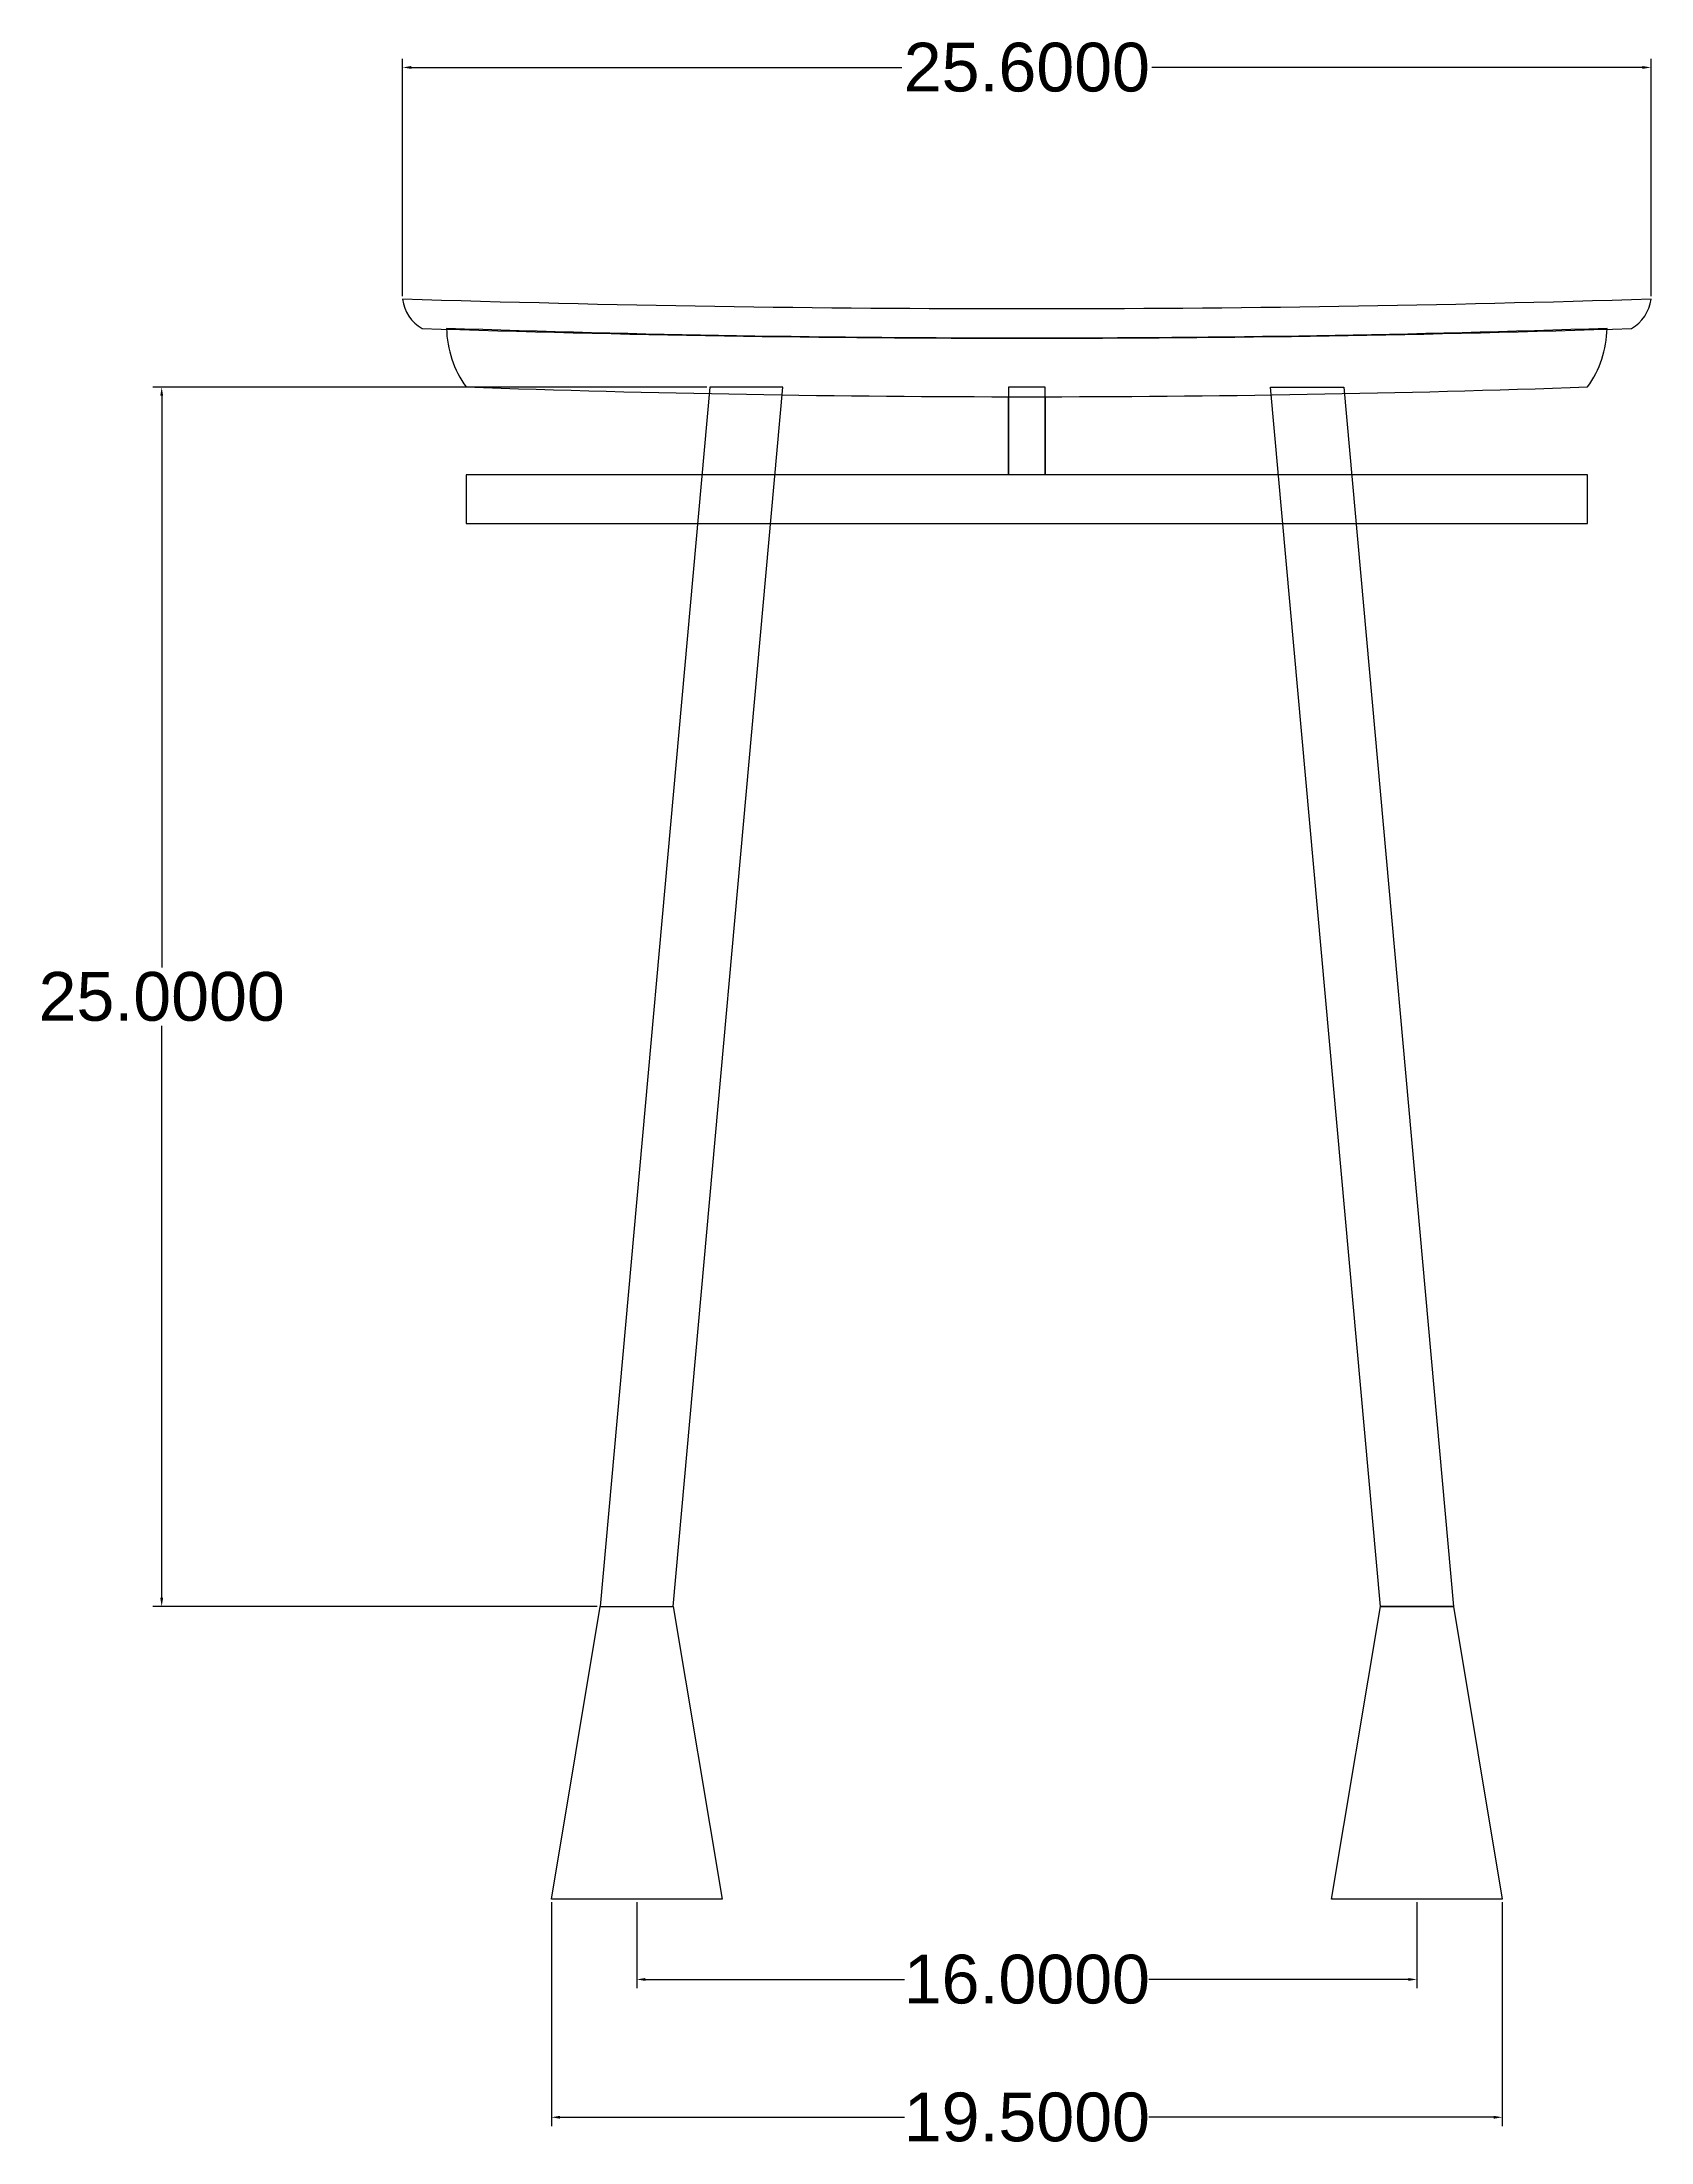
# Model space of a CAD drawing. Header units: millimetres. Extents: x 6.5 to 39.5, y 2.3 to 45.4.
import ezdxf

# ---------------------------------------------------------------- set-up
doc = ezdxf.new("R2010")
doc.units = ezdxf.units.MM
doc.header["$MEASUREMENT"] = 0
doc.layers.add('Componenta2D', color=7, linetype='Continuous')
doc.layers.add('Cotare', color=1, linetype='Continuous')
doc.styles.get("Standard").update_dxf_attribs({"font": 'arial.ttf'})
doc.dimstyles.get("Standard").update_dxf_attribs({"dimtxt": 0.18, "dimasz": 0.18, "dimexe": 0.18, "dimexo": 0.0625, "dimgap": 0.09, "dimtad": 0, "dimtih": 1, "dimtoh": 1, "dimdec": 4, "dimzin": 0, "dimdsep": 46, "dimtxsty": 'Standard', "dimcen": 0.09, "dimadec": 0, "dimazin": 0, "dimtfac": 1, "dimtdec": 4, "dimtofl": 0, "dimtmove": 0, "dimatfit": 3, "dimfxl": 1, "dimtolj": 1, "dimtzin": 0, "dimarcsym": 0})

# ---------------------------------------------------------------- blocks, each defined once
blk = doc.blocks.new('*D1')
at = {"layer": 'Cotare', "color": 0, "lineweight": -2, "transparency": 16777216}
for p, q in [((18.679, 7.257), (18.679, 5.491)), ((34.679, 7.257), (34.679, 5.491)), ((18.859, 5.671), (24.173, 5.671)), ((34.499, 5.671), (29.184, 5.671))]:
    blk.add_line(p, q, dxfattribs=at)
at = {"layer": 'Cotare', "color": 0, "transparency": 16777216}
for points in [[(18.859, 5.701), (18.859, 5.641), (18.679, 5.671)], [(34.499, 5.701), (34.499, 5.641), (34.679, 5.671)]]:
    blk.add_solid(points, dxfattribs=at)
at = {"layer": 'Defpoints', "color": 0, "transparency": 16777216}
for p in [(18.679, 7.319), (34.679, 7.319), (34.679, 5.671)]:
    blk.add_point(p, dxfattribs=at)
at = {"layer": 'Cotare', "color": 0, "transparency": 16777216, "insert": (26.679, 5.671), "char_height": 0.18, "attachment_point": 5}
blk.add_mtext('\\A1;{\\H5.55556x;16.0000}', dxfattribs=at)
blk = doc.blocks.new('*D2')
at = {"layer": 'Cotare', "color": 0, "lineweight": -2, "transparency": 16777216}
for p, q in [((16.929, 7.257), (16.929, 2.665)), ((36.429, 7.257), (36.429, 2.665)), ((17.109, 2.845), (24.173, 2.845)), ((36.249, 2.845), (29.184, 2.845))]:
    blk.add_line(p, q, dxfattribs=at)
at = {"layer": 'Cotare', "color": 0, "transparency": 16777216}
for points in [[(17.109, 2.875), (17.109, 2.815), (16.929, 2.845)], [(36.249, 2.875), (36.249, 2.815), (36.429, 2.845)]]:
    blk.add_solid(points, dxfattribs=at)
at = {"layer": 'Defpoints', "color": 0, "transparency": 16777216}
for p in [(16.929, 7.319), (36.429, 7.319), (36.429, 2.845)]:
    blk.add_point(p, dxfattribs=at)
at = {"layer": 'Cotare', "color": 0, "transparency": 16777216, "insert": (26.679, 2.845), "char_height": 0.18, "attachment_point": 5}
blk.add_mtext('\\A1;{\\H5.55556x;19.5000}', dxfattribs=at)
blk = doc.blocks.new('*D4')
at = {"layer": 'Cotare', "color": 0, "lineweight": -2, "transparency": 16777216}
for p, q in [((20.116, 38.319), (8.758, 38.319)), ((8.938, 38.139), (8.938, 26.42)), ((8.938, 13.499), (8.938, 25.219)), ((17.866, 13.319), (8.758, 13.319))]:
    blk.add_line(p, q, dxfattribs=at)
at = {"layer": 'Cotare', "color": 0, "transparency": 16777216}
for points in [[(8.908, 38.139), (8.968, 38.139), (8.938, 38.319)], [(8.908, 13.499), (8.968, 13.499), (8.938, 13.319)]]:
    blk.add_solid(points, dxfattribs=at)
at = {"layer": 'Defpoints', "color": 0, "transparency": 16777216}
for p in [(8.938, 38.319), (20.179, 38.319), (17.929, 13.319)]:
    blk.add_point(p, dxfattribs=at)
at = {"layer": 'Cotare', "color": 0, "transparency": 16777216, "insert": (8.938, 25.819), "char_height": 0.18, "attachment_point": 5}
blk.add_mtext('\\A1;{\\H5.55556x;25.0000}', dxfattribs=at)
blk = doc.blocks.new('*D5')
at = {"layer": 'Cotare', "color": 0, "lineweight": -2, "transparency": 16777216}
for p, q in [((13.879, 40.182), (13.879, 45.051)), ((14.059, 44.871), (24.118, 44.871)), ((39.299, 44.871), (29.24, 44.871)), ((39.479, 40.182), (39.479, 45.051))]:
    blk.add_line(p, q, dxfattribs=at)
at = {"layer": 'Cotare', "color": 0, "transparency": 16777216}
for points in [[(14.059, 44.901), (14.059, 44.841), (13.879, 44.871)], [(39.299, 44.901), (39.299, 44.841), (39.479, 44.871)]]:
    blk.add_solid(points, dxfattribs=at)
at = {"layer": 'Defpoints', "color": 0, "transparency": 16777216}
for p in [(39.479, 44.871), (13.879, 40.12), (39.479, 40.12)]:
    blk.add_point(p, dxfattribs=at)
at = {"layer": 'Cotare', "color": 0, "transparency": 16777216, "insert": (26.679, 44.871), "char_height": 0.18, "attachment_point": 5}
blk.add_mtext('\\A1;{\\H5.55556x;25.6000}', dxfattribs=at)

msp = doc.modelspace()

# ---------------------------------------------------------------- linework, layer by layer
at = {"layer": 'Componenta2D', "ltscale": 0.001}
for p, q in [((26.3036, 38.31945), (26.3036, 36.51945)), ((27.0536, 38.31945), (26.3036, 38.31945)), ((27.0536, 36.51945), (27.0536, 38.31945))]:
    msp.add_line(p, q, dxfattribs=at)
at = {"layer": 'Componenta2D'}
msp.add_line((26.3036, 38.11965), (27.0536, 38.11965), dxfattribs=at)
at = {"layer": 'Componenta2D', "ltscale": 0.001}
for points in [[(39.0786, 39.51965, 0.23606798), (39.4786, 40.11965, -0.015625), (13.8786, 40.11965, 0.23606798), (14.2786, 39.51965, 0.01612903)], [(15.1786, 38.31965, 0.0173913), (38.1786, 38.31965, 0.15036763), (38.5786, 39.51965, -0.01680672), (14.7786, 39.51965, 0.15036763)]]:
    msp.add_lwpolyline(points, format="xyb", close=True, dxfattribs=at)
for points in [[(20.9286, 38.31945), (20.1786, 38.31945), (17.9286, 13.31945), (19.4286, 13.31945), (21.6786, 38.31945)], [(32.4286, 38.31945), (33.1786, 38.31945), (35.4286, 13.31945), (33.9286, 13.31945), (31.6786, 38.31945)], [(38.1786, 36.51945), (15.1786, 36.51945), (15.1786, 35.51945), (38.1786, 35.51945)]]:
    msp.add_lwpolyline(points, close=True, dxfattribs=at)
at = {"layer": 'Componenta2D'}
msp.add_lwpolyline([(27.0536, 38.11965), (27.0536, 36.51945), (26.3036, 36.51945), (26.3036, 38.11965)], dxfattribs=at)
for points in [[(18.6786, 13.31945), (19.4286, 13.31945), (20.4286, 7.31945), (16.9286, 7.31945), (17.9286, 13.31945)], [(34.6786, 13.31945), (35.4286, 13.31945), (36.4286, 7.31945), (32.9286, 7.31945), (33.9286, 13.31945)]]:
    msp.add_lwpolyline(points, close=True, dxfattribs=at)

# ---------------------------------------------------------------- dimensions: what is measured, and where the dimension line sits
at = {"layer": 'Cotare'}
for base, p1, p2, picture, middle in [((39.4786, 44.87076), (13.8786, 40.11965), (39.4786, 40.11965), '*D5', (26.6786, 44.87076)), ((36.4286, 2.84535), (16.9286, 7.31945), (36.4286, 7.31945), '*D2', (26.6786, 2.84535)), ((34.6786, 5.67057), (18.6786, 7.31945), (34.6786, 7.31945), '*D1', (26.6786, 5.67057))]:
    dim = msp.add_linear_dim(base=base, p1=p1, p2=p2, text='{\\H5.55556x;<>}', dimstyle='Standard', dxfattribs=at)
    dim.commit()
    dim.dimension.update_dxf_attribs({"geometry": picture, "text_midpoint": middle})
dim = msp.add_linear_dim(base=(8.93757, 38.31945), p1=(17.9286, 13.31945), p2=(20.1786, 38.31945), angle=90, text='{\\H5.55556x;<>}', dimstyle='Standard', dxfattribs=at)
dim.commit()
dim.dimension.update_dxf_attribs({"geometry": '*D4', "text_midpoint": (8.93757, 25.81945)})

doc.saveas('drawing.dxf')
